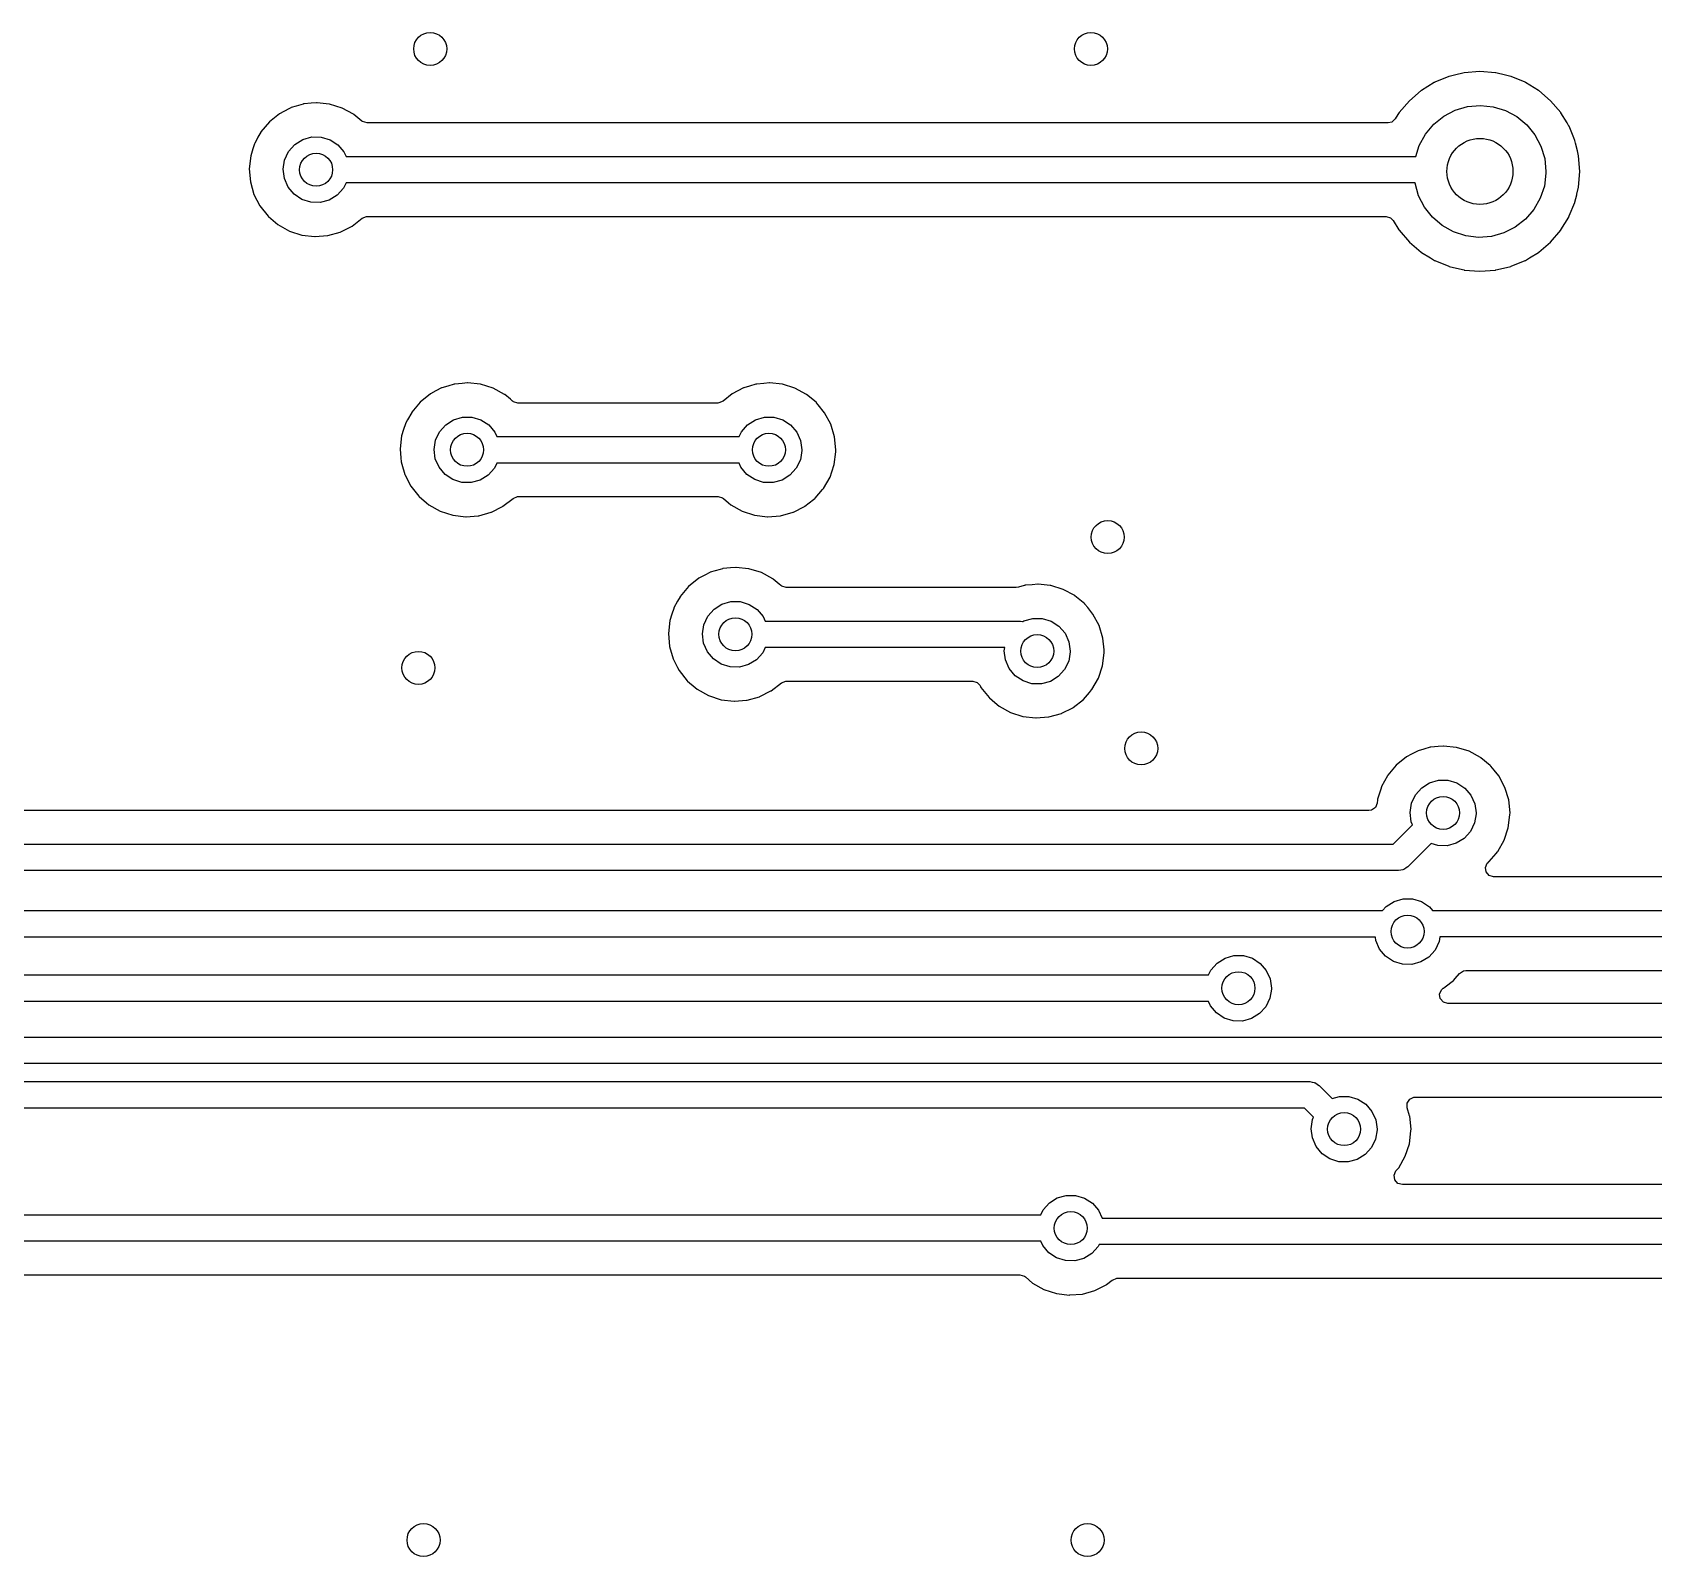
# Model space of a CAD drawing. Extents: x 63 to 234, y -148 to -41.
# Drawn here: x 170.71 to 195.26, y -114.55 to -91.47 of the extents above; entities that cross this region are included whole.
import ezdxf

# ---------------------------------------------------------------- set-up
doc = ezdxf.new("R2010")
doc.units = 0
doc.layers.add('BLACK', color=7, linetype='CONTINUOUS')

msp = doc.modelspace()

# ---------------------------------------------------------------- linework, layer by layer
at = {"layer": 'BLACK', "linetype": 'CONTINUOUS'}
for p, q in [((192.392, -92.0802), (192.246, -92.1152)), ((192.397, -92.0791), (192.392, -92.0802)), ((192.392, -92.0802), (192.392, -92.0802)), ((192.634, -92.0604), (192.397, -92.0791)), ((192.87, -92.0791), (192.634, -92.0604)), ((192.875, -92.0802), (192.87, -92.0791)), ((193.021, -92.1152), (192.875, -92.0802)), ((192.875, -92.0802), (192.875, -92.0802)), ((191.942, -92.2279), (191.748, -92.3468)), ((191.947, -92.2254), (191.942, -92.2279)), ((191.951, -92.2235), (191.947, -92.2254)), ((192.161, -92.1364), (191.951, -92.2235)), ((191.951, -92.2235), (191.951, -92.2235)), ((192.166, -92.1345), (192.161, -92.1364)), ((192.161, -92.1364), (192.161, -92.1364)), ((192.246, -92.1152), (192.166, -92.1345)), ((193.101, -92.1345), (193.021, -92.1152)), ((193.106, -92.1364), (193.101, -92.1345)), ((193.316, -92.2235), (193.106, -92.1364)), ((193.106, -92.1364), (193.106, -92.1364)), ((193.321, -92.2254), (193.316, -92.2235)), ((193.316, -92.2235), (193.316, -92.2235)), ((193.325, -92.2279), (193.321, -92.2254)), ((193.519, -92.3468), (193.325, -92.2279)), ((174.81, -92.5545), (174.705, -92.5854)), ((174.816, -92.5528), (174.81, -92.5545)), ((174.81, -92.5545), (174.81, -92.5545)), ((174.822, -92.5522), (174.816, -92.5528)), ((174.931, -92.5424), (174.822, -92.5522)), ((174.822, -92.5522), (174.822, -92.5522)), ((175.013, -92.5348), (174.931, -92.5424)), ((175.019, -92.5355), (175.013, -92.5348)), ((175.204, -92.5549), (175.019, -92.5355)), ((175.019, -92.5355), (175.019, -92.5355)), ((175.21, -92.5555), (175.204, -92.5549)), ((175.204, -92.5549), (175.204, -92.5549)), ((175.399, -92.614), (175.21, -92.5555)), ((191.564, -92.5036), (191.409, -92.6842)), ((191.744, -92.3494), (191.564, -92.5036)), ((191.748, -92.3468), (191.744, -92.3494)), ((191.748, -92.3468), (191.748, -92.3468)), ((193.523, -92.3494), (193.519, -92.3468)), ((193.519, -92.3468), (193.519, -92.3468)), ((193.704, -92.5036), (193.523, -92.3494)), ((193.858, -92.6842), (193.704, -92.5036)), ((174.451, -92.7002), (174.297, -92.8242)), ((174.594, -92.6254), (174.451, -92.7002)), ((174.621, -92.6115), (174.594, -92.6254)), ((174.626, -92.6086), (174.621, -92.6115)), ((174.621, -92.6115), (174.621, -92.6115)), ((174.705, -92.5854), (174.626, -92.6086)), ((175.573, -92.7081), (175.399, -92.614)), ((175.577, -92.712), (175.573, -92.7081)), ((175.697, -92.8108), (175.577, -92.712)), ((175.577, -92.712), (175.577, -92.712)), ((175.709, -92.8197), (175.697, -92.8108)), ((191.351, -92.7795), (191.298, -92.8272)), ((191.392, -92.712), (191.351, -92.7795)), ((191.409, -92.6842), (191.392, -92.712)), ((191.934, -92.8591), (192.086, -92.7368)), ((192.086, -92.7368), (192.259, -92.6464)), ((192.259, -92.6464), (192.446, -92.5913)), ((192.446, -92.5913), (192.641, -92.5736)), ((192.641, -92.5736), (192.835, -92.594)), ((192.835, -92.594), (193.021, -92.6517)), ((193.021, -92.6517), (193.193, -92.7446)), ((193.193, -92.7446), (193.343, -92.869)), ((193.86, -92.6884), (193.858, -92.6842)), ((193.953, -92.8397), (193.86, -92.6884)), ((193.86, -92.6884), (193.86, -92.6884)), ((174.125, -93.0571), (174.075, -93.149)), ((174.167, -92.9811), (174.125, -93.0571)), ((174.17, -92.9757), (174.167, -92.9811)), ((174.167, -92.9811), (174.167, -92.9811)), ((174.297, -92.8242), (174.17, -92.9757)), ((174.802, -93.0918), (174.938, -93.0528)), ((174.938, -93.0528), (175.08, -93.0537)), ((175.08, -93.0537), (175.216, -93.0943)), ((175.777, -92.8397), (175.709, -92.8197)), ((191.244, -92.8397), (175.777, -92.8397)), ((191.298, -92.8272), (191.244, -92.8397)), ((191.714, -93.1797), (191.808, -93.0086)), ((191.808, -93.0086), (191.934, -92.8591)), ((193.343, -92.869), (193.467, -93.0202)), ((193.467, -93.0202), (193.558, -93.1925)), ((193.982, -92.8866), (193.953, -92.8397)), ((193.984, -92.8912), (193.982, -92.8866)), ((194.056, -93.0661), (193.984, -92.8912)), ((193.984, -92.8912), (193.984, -92.8912)), ((174.048, -93.2332), (174.015, -93.3375)), ((174.073, -93.1549), (174.048, -93.2332)), ((174.075, -93.149), (174.073, -93.1549)), ((174.073, -93.1549), (174.073, -93.1549)), ((174.528, -93.402), (174.588, -93.2737)), ((174.588, -93.2737), (174.682, -93.1674)), ((174.682, -93.1674), (174.802, -93.0918)), ((175.216, -93.0943), (175.335, -93.1714)), ((175.335, -93.1714), (175.427, -93.2788)), ((175.427, -93.2788), (175.459, -93.3482)), ((191.661, -93.3482), (191.714, -93.1797)), ((193.558, -93.1925), (193.615, -93.3794)), ((194.073, -93.106), (194.056, -93.0661)), ((194.082, -93.1459), (194.073, -93.106)), ((194.11, -93.2608), (194.082, -93.1459)), ((194.128, -93.3369), (194.11, -93.2608)), ((174.015, -93.3375), (173.993, -93.5341)), ((173.993, -93.5341), (174.009, -93.7311)), ((174.506, -93.5421), (174.528, -93.402)), ((174.524, -93.6827), (174.506, -93.5421)), ((175.459, -93.3482), (191.661, -93.3482)), ((193.615, -93.3794), (193.634, -93.5736)), ((194.147, -93.5736), (194.128, -93.3369)), ((174.009, -93.7311), (174.064, -93.9213)), ((174.582, -93.8124), (174.524, -93.6827)), ((175.459, -93.7482), (175.421, -93.8278)), ((191.65, -93.7482), (175.459, -93.7482)), ((191.65, -93.7541), (191.65, -93.7482)), ((191.704, -93.9417), (191.65, -93.7541)), ((193.609, -93.7951), (193.547, -93.9803)), ((193.633, -93.6015), (193.609, -93.7951)), ((193.634, -93.5736), (193.633, -93.6015)), ((194.128, -93.8103), (194.147, -93.5736)), ((174.064, -93.9213), (174.154, -94.0972)), ((174.673, -93.9209), (174.582, -93.8124)), ((174.791, -93.9995), (174.673, -93.9209)), ((174.926, -94.0418), (174.791, -93.9995)), ((175.068, -94.0444), (174.926, -94.0418)), ((175.205, -94.0071), (175.068, -94.0444)), ((175.325, -93.9329), (175.205, -94.0071)), ((175.421, -93.8278), (175.325, -93.9329)), ((191.793, -94.1153), (191.704, -93.9417)), ((193.547, -93.9803), (193.451, -94.15)), ((193.987, -94.2473), (194.071, -94.0458)), ((194.071, -94.0458), (194.073, -94.0412)), ((194.071, -94.0458), (194.071, -94.0458)), ((194.073, -94.0412), (194.1, -93.9267)), ((194.1, -93.9267), (194.102, -93.9209)), ((194.102, -93.9209), (194.127, -93.8151)), ((194.127, -93.8151), (194.128, -93.8103)), ((194.127, -93.8151), (194.127, -93.8151)), ((174.154, -94.0972), (174.277, -94.2522)), ((174.277, -94.2522), (174.282, -94.2561)), ((174.282, -94.2561), (174.282, -94.2561)), ((174.282, -94.2561), (174.353, -94.3169)), ((175.549, -94.4038), (175.703, -94.2834)), ((175.703, -94.2834), (175.769, -94.2572)), ((175.769, -94.2572), (175.781, -94.2567)), ((175.781, -94.2567), (191.212, -94.2567)), ((191.212, -94.2567), (191.281, -94.2767)), ((191.281, -94.2767), (191.32, -94.3169)), ((191.914, -94.2683), (191.793, -94.1153)), ((192.063, -94.3947), (191.914, -94.2683)), ((193.451, -94.15), (193.323, -94.2978)), ((193.86, -94.4588), (193.979, -94.2648)), ((193.979, -94.2648), (193.982, -94.2606)), ((193.982, -94.2606), (193.987, -94.2473)), ((174.353, -94.3169), (174.428, -94.3803)), ((174.428, -94.3803), (174.6, -94.4768)), ((174.6, -94.4768), (174.788, -94.5379)), ((175.182, -94.5462), (175.372, -94.493)), ((175.372, -94.493), (175.378, -94.4902)), ((175.378, -94.4902), (175.543, -94.4066)), ((175.378, -94.4902), (175.378, -94.4902)), ((175.543, -94.4066), (175.549, -94.4038)), ((175.543, -94.4066), (175.543, -94.4066)), ((191.32, -94.3169), (191.407, -94.4588)), ((191.407, -94.4588), (191.407, -94.4588)), ((191.407, -94.4588), (191.409, -94.463)), ((191.409, -94.463), (191.564, -94.6436)), ((192.233, -94.49), (192.063, -94.3947)), ((192.419, -94.5503), (192.233, -94.49)), ((192.995, -94.5059), (192.807, -94.5584)), ((193.169, -94.4179), (192.995, -94.5059)), ((193.323, -94.2978), (193.169, -94.4179)), ((193.704, -94.6436), (193.858, -94.463)), ((193.858, -94.463), (193.86, -94.4588)), ((193.86, -94.4588), (193.86, -94.4588)), ((174.788, -94.5379), (174.985, -94.5614)), ((174.985, -94.5614), (174.991, -94.5609)), ((174.991, -94.5609), (175.176, -94.5467)), ((174.991, -94.5609), (174.991, -94.5609)), ((175.176, -94.5467), (175.182, -94.5462)), ((175.176, -94.5467), (175.176, -94.5467)), ((191.564, -94.6436), (191.744, -94.7978)), ((192.613, -94.5734), (192.419, -94.5503)), ((192.807, -94.5584), (192.613, -94.5734)), ((193.523, -94.7978), (193.704, -94.6436)), ((191.744, -94.7978), (191.748, -94.8004)), ((191.748, -94.8004), (191.748, -94.8004)), ((191.748, -94.8004), (191.883, -94.883)), ((191.883, -94.883), (191.947, -94.9218)), ((191.947, -94.9218), (191.951, -94.9237)), ((191.951, -94.9237), (191.951, -94.9237)), ((191.951, -94.9237), (192.161, -95.0108)), ((192.161, -95.0108), (192.166, -95.0127)), ((192.166, -95.0127), (192.232, -95.0285)), ((193.035, -95.0285), (193.101, -95.0127)), ((193.101, -95.0127), (193.106, -95.0108)), ((193.106, -95.0108), (193.316, -94.9237)), ((193.316, -94.9237), (193.321, -94.9218)), ((193.316, -94.9237), (193.316, -94.9237)), ((193.321, -94.9218), (193.384, -94.883)), ((193.384, -94.883), (193.519, -94.8004)), ((193.519, -94.8004), (193.523, -94.7978)), ((193.519, -94.8004), (193.519, -94.8004)), ((192.232, -95.0285), (192.392, -95.067)), ((192.392, -95.067), (192.392, -95.067)), ((192.392, -95.067), (192.397, -95.0681)), ((192.397, -95.0681), (192.634, -95.0868)), ((192.634, -95.0868), (192.87, -95.0681)), ((192.87, -95.0681), (192.875, -95.067)), ((192.875, -95.067), (193.035, -95.0285)), ((192.875, -95.067), (192.875, -95.067)), ((176.737, -96.942), (176.583, -97.066)), ((176.82, -96.8989), (176.737, -96.942)), ((176.907, -96.8533), (176.82, -96.8989)), ((176.912, -96.8504), (176.907, -96.8533)), ((176.907, -96.8533), (176.907, -96.8533)), ((177, -96.8247), (176.912, -96.8504)), ((177.096, -96.7963), (177, -96.8247)), ((177.102, -96.7946), (177.096, -96.7963)), ((177.096, -96.7963), (177.096, -96.7963)), ((177.108, -96.794), (177.102, -96.7946)), ((177.217, -96.7842), (177.108, -96.794)), ((177.108, -96.794), (177.108, -96.794)), ((177.299, -96.7766), (177.217, -96.7842)), ((177.305, -96.7773), (177.299, -96.7766)), ((177.49, -96.7967), (177.305, -96.7773)), ((177.305, -96.7773), (177.305, -96.7773)), ((177.496, -96.7973), (177.49, -96.7967)), ((177.49, -96.7967), (177.49, -96.7967)), ((177.685, -96.8558), (177.496, -96.7973)), ((177.859, -96.9499), (177.685, -96.8558)), ((177.863, -96.9538), (177.859, -96.9499)), ((177.949, -97.0242), (177.863, -96.9538)), ((177.863, -96.9538), (177.863, -96.9538)), ((181.309, -96.942), (181.17, -97.0537)), ((181.392, -96.8989), (181.309, -96.942)), ((181.479, -96.8533), (181.392, -96.8989)), ((181.484, -96.8504), (181.479, -96.8533)), ((181.479, -96.8533), (181.479, -96.8533)), ((181.572, -96.8247), (181.484, -96.8504)), ((181.668, -96.7963), (181.572, -96.8247)), ((181.674, -96.7946), (181.668, -96.7963)), ((181.668, -96.7963), (181.668, -96.7963)), ((181.68, -96.794), (181.674, -96.7946)), ((181.789, -96.7842), (181.68, -96.794)), ((181.68, -96.794), (181.68, -96.794)), ((181.871, -96.7766), (181.789, -96.7842)), ((181.877, -96.7773), (181.871, -96.7766)), ((182.062, -96.7967), (181.877, -96.7773)), ((181.877, -96.7773), (181.877, -96.7773)), ((182.068, -96.7973), (182.062, -96.7967)), ((182.062, -96.7967), (182.062, -96.7967)), ((182.257, -96.8558), (182.068, -96.7973)), ((182.431, -96.9499), (182.257, -96.8558)), ((182.435, -96.9538), (182.431, -96.9499)), ((182.577, -97.0706), (182.435, -96.9538)), ((182.435, -96.9538), (182.435, -96.9538)), ((176.453, -97.2229), (176.391, -97.3347)), ((176.456, -97.2175), (176.453, -97.2229)), ((176.453, -97.2229), (176.453, -97.2229)), ((176.583, -97.066), (176.456, -97.2175)), ((177.981, -97.0513), (177.949, -97.0242)), ((177.983, -97.0526), (177.981, -97.0513)), ((177.995, -97.0615), (177.983, -97.0526)), ((178.063, -97.0815), (177.995, -97.0615)), ((181.091, -97.0815), (178.063, -97.0815)), ((181.105, -97.0808), (181.091, -97.0815)), ((181.17, -97.0537), (181.105, -97.0808)), ((182.583, -97.0759), (182.577, -97.0706)), ((182.587, -97.0807), (182.583, -97.0759)), ((182.609, -97.1073), (182.587, -97.0807)), ((182.587, -97.0807), (182.587, -97.0807)), ((182.708, -97.2292), (182.609, -97.1073)), ((182.801, -97.4038), (182.708, -97.2292)), ((176.331, -97.4832), (176.301, -97.5793)), ((176.359, -97.3967), (176.331, -97.4832)), ((176.361, -97.3908), (176.359, -97.3967)), ((176.359, -97.3967), (176.359, -97.3967)), ((176.391, -97.3347), (176.361, -97.3908)), ((176.874, -97.5155), (176.968, -97.4092)), ((176.968, -97.4092), (177.088, -97.3336)), ((177.088, -97.3336), (177.224, -97.2946)), ((177.224, -97.2946), (177.366, -97.2955)), ((177.366, -97.2955), (177.502, -97.3361)), ((177.502, -97.3361), (177.621, -97.4132)), ((177.621, -97.4132), (177.713, -97.5206)), ((181.446, -97.5155), (181.54, -97.4092)), ((181.54, -97.4092), (181.66, -97.3336)), ((181.66, -97.3336), (181.796, -97.2946)), ((181.796, -97.2946), (181.938, -97.2955)), ((181.938, -97.2955), (182.074, -97.3361)), ((182.074, -97.3361), (182.193, -97.4132)), ((182.193, -97.4132), (182.285, -97.5206)), ((182.858, -97.5932), (182.801, -97.4038)), ((176.301, -97.5793), (176.279, -97.7759)), ((176.792, -97.7839), (176.814, -97.6438)), ((176.814, -97.6438), (176.874, -97.5155)), ((177.713, -97.5206), (177.745, -97.59)), ((177.745, -97.59), (181.411, -97.59)), ((181.411, -97.59), (181.446, -97.5155)), ((182.285, -97.5206), (182.344, -97.6497)), ((182.344, -97.6497), (182.364, -97.79)), ((182.877, -97.79), (182.858, -97.5932)), ((176.279, -97.7759), (176.279, -97.782)), ((176.279, -97.782), (176.29, -97.9113)), ((176.29, -97.9113), (176.295, -97.9729)), ((176.295, -97.9729), (176.315, -98.0405)), ((176.81, -97.9245), (176.792, -97.7839)), ((176.868, -98.0542), (176.81, -97.9245)), ((182.34, -97.942), (182.279, -98.0696)), ((182.364, -97.8022), (182.34, -97.942)), ((182.364, -97.79), (182.364, -97.8022)), ((182.852, -98.0145), (182.877, -97.8183)), ((182.877, -97.8183), (182.877, -97.79)), ((176.315, -98.0405), (176.34, -98.1305)), ((176.34, -98.1305), (176.35, -98.163)), ((176.35, -98.163), (176.353, -98.1685)), ((176.353, -98.1685), (176.407, -98.2744)), ((176.959, -98.1627), (176.868, -98.0542)), ((177.077, -98.2413), (176.959, -98.1627)), ((177.611, -98.1747), (177.491, -98.2489)), ((177.707, -98.0696), (177.611, -98.1747)), ((177.745, -97.99), (177.707, -98.0696)), ((181.411, -97.99), (177.745, -97.99)), ((181.44, -98.0542), (181.411, -97.99)), ((181.531, -98.1627), (181.44, -98.0542)), ((181.649, -98.2413), (181.531, -98.1627)), ((182.183, -98.1747), (182.063, -98.2489)), ((182.279, -98.0696), (182.183, -98.1747)), ((182.692, -98.3741), (182.79, -98.2022)), ((182.79, -98.2022), (182.815, -98.1258)), ((182.815, -98.1258), (182.852, -98.0145)), ((176.407, -98.2744), (176.44, -98.339)), ((176.44, -98.339), (176.563, -98.494)), ((177.212, -98.2836), (177.077, -98.2413)), ((177.354, -98.2862), (177.212, -98.2836)), ((177.491, -98.2489), (177.354, -98.2862)), ((181.784, -98.2836), (181.649, -98.2413)), ((181.926, -98.2862), (181.784, -98.2836)), ((182.063, -98.2489), (181.926, -98.2862)), ((182.563, -98.5239), (182.677, -98.3915)), ((182.677, -98.3915), (182.688, -98.3788)), ((182.688, -98.3788), (182.692, -98.3741)), ((182.688, -98.3788), (182.688, -98.3788)), ((176.563, -98.494), (176.568, -98.4979)), ((176.568, -98.4979), (176.568, -98.4979)), ((176.568, -98.4979), (176.679, -98.593)), ((176.679, -98.593), (176.714, -98.6221)), ((176.714, -98.6221), (176.886, -98.7186)), ((177.664, -98.732), (177.829, -98.6484)), ((177.829, -98.6484), (177.835, -98.6456)), ((177.829, -98.6484), (177.829, -98.6484)), ((177.835, -98.6456), (177.989, -98.5252)), ((177.989, -98.5252), (178.055, -98.499)), ((178.055, -98.499), (178.067, -98.4985)), ((178.067, -98.4985), (181.094, -98.4985)), ((181.094, -98.4985), (181.162, -98.5185)), ((181.162, -98.5185), (181.176, -98.5285)), ((181.176, -98.5285), (181.251, -98.593)), ((181.251, -98.593), (181.286, -98.6221)), ((181.286, -98.6221), (181.458, -98.7186)), ((182.236, -98.732), (182.401, -98.6484)), ((182.401, -98.6484), (182.407, -98.6456)), ((182.401, -98.6484), (182.401, -98.6484)), ((182.407, -98.6456), (182.538, -98.5432)), ((182.538, -98.5432), (182.558, -98.5277)), ((182.558, -98.5277), (182.563, -98.5239)), ((176.886, -98.7186), (177.074, -98.7797)), ((177.074, -98.7797), (177.271, -98.8032)), ((177.271, -98.8032), (177.277, -98.8027)), ((177.277, -98.8027), (177.462, -98.7885)), ((177.277, -98.8027), (177.277, -98.8027)), ((177.462, -98.7885), (177.468, -98.788)), ((177.462, -98.7885), (177.462, -98.7885)), ((177.468, -98.788), (177.658, -98.7348)), ((177.658, -98.7348), (177.664, -98.732)), ((177.664, -98.732), (177.664, -98.732)), ((181.458, -98.7186), (181.646, -98.7797)), ((181.646, -98.7797), (181.843, -98.8032)), ((181.843, -98.8032), (181.849, -98.8027)), ((181.849, -98.8027), (182.034, -98.7885)), ((181.849, -98.8027), (181.849, -98.8027)), ((182.034, -98.7885), (182.04, -98.788)), ((182.034, -98.7885), (182.034, -98.7885)), ((182.04, -98.788), (182.23, -98.7348)), ((182.23, -98.7348), (182.236, -98.732)), ((182.236, -98.732), (182.236, -98.732)), ((180.892, -99.6885), (180.801, -99.736)), ((180.971, -99.6473), (180.892, -99.6885)), ((180.976, -99.6444), (180.971, -99.6473)), ((180.971, -99.6473), (180.971, -99.6473)), ((181.124, -99.6011), (180.976, -99.6444)), ((181.16, -99.5903), (181.124, -99.6011)), ((181.166, -99.5886), (181.16, -99.5903)), ((181.16, -99.5903), (181.16, -99.5903)), ((181.172, -99.588), (181.166, -99.5886)), ((181.281, -99.5782), (181.172, -99.588)), ((181.172, -99.588), (181.172, -99.588)), ((181.363, -99.5706), (181.281, -99.5782)), ((181.369, -99.5713), (181.363, -99.5706)), ((181.554, -99.5907), (181.369, -99.5713)), ((181.369, -99.5713), (181.369, -99.5713)), ((181.56, -99.5913), (181.554, -99.5907)), ((181.554, -99.5907), (181.554, -99.5907)), ((181.749, -99.6498), (181.56, -99.5913)), ((181.923, -99.7439), (181.749, -99.6498)), ((180.647, -99.86), (180.52, -100.011)), ((180.801, -99.736), (180.647, -99.86)), ((181.927, -99.7478), (181.923, -99.7439)), ((182.019, -99.8237), (181.927, -99.7478)), ((181.927, -99.7478), (181.927, -99.7478)), ((182.045, -99.8453), (182.019, -99.8237)), ((182.047, -99.8466), (182.045, -99.8453)), ((182.059, -99.8555), (182.047, -99.8466)), ((182.127, -99.8755), (182.059, -99.8555)), ((185.608, -99.8755), (182.127, -99.8755)), ((185.644, -99.8704), (185.608, -99.8755)), ((185.732, -99.8443), (185.644, -99.8704)), ((185.738, -99.8426), (185.732, -99.8443)), ((185.732, -99.8443), (185.732, -99.8443)), ((185.744, -99.842), (185.738, -99.8426)), ((185.853, -99.8322), (185.744, -99.842)), ((185.744, -99.842), (185.744, -99.842)), ((185.935, -99.8246), (185.853, -99.8322)), ((185.941, -99.8253), (185.935, -99.8246)), ((186.126, -99.8447), (185.941, -99.8253)), ((185.941, -99.8253), (185.941, -99.8253)), ((186.132, -99.8453), (186.126, -99.8447)), ((186.126, -99.8447), (186.126, -99.8447)), ((186.321, -99.9038), (186.132, -99.8453)), ((186.495, -99.9979), (186.321, -99.9038)), ((180.481, -100.082), (180.425, -100.185)), ((180.517, -100.017), (180.481, -100.082)), ((180.52, -100.011), (180.517, -100.017)), ((180.517, -100.017), (180.517, -100.017)), ((181.032, -100.203), (181.152, -100.128)), ((181.152, -100.128), (181.288, -100.089)), ((181.288, -100.089), (181.43, -100.089)), ((181.43, -100.089), (181.566, -100.13)), ((181.566, -100.13), (181.685, -100.207)), ((186.499, -100.002), (186.495, -99.9979)), ((186.572, -100.062), (186.499, -100.002)), ((186.499, -100.002), (186.499, -100.002)), ((186.647, -100.124), (186.572, -100.062)), ((186.651, -100.129), (186.647, -100.124)), ((186.692, -100.179), (186.651, -100.129)), ((186.651, -100.129), (186.651, -100.129)), ((186.772, -100.277), (186.692, -100.179)), ((180.365, -100.373), (180.343, -100.57)), ((180.395, -100.277), (180.365, -100.373)), ((180.423, -100.191), (180.395, -100.277)), ((180.425, -100.185), (180.423, -100.191)), ((180.423, -100.191), (180.423, -100.191)), ((180.878, -100.438), (180.938, -100.309)), ((180.938, -100.309), (181.032, -100.203)), ((181.685, -100.207), (181.777, -100.315)), ((181.777, -100.315), (181.809, -100.384)), ((181.809, -100.384), (185.674, -100.384)), ((185.674, -100.384), (185.707, -100.391)), ((185.707, -100.391), (185.708, -100.392)), ((185.708, -100.392), (185.724, -100.382)), ((185.724, -100.382), (185.86, -100.343)), ((185.86, -100.343), (186.002, -100.343)), ((186.002, -100.343), (186.138, -100.384)), ((186.138, -100.384), (186.257, -100.461)), ((186.865, -100.452), (186.772, -100.277)), ((180.343, -100.57), (180.359, -100.767)), ((180.856, -100.578), (180.878, -100.438)), ((180.874, -100.718), (180.856, -100.578)), ((186.257, -100.461), (186.349, -100.569)), ((186.349, -100.569), (186.408, -100.698)), ((186.922, -100.641), (186.865, -100.452)), ((186.94, -100.82), (186.922, -100.641)), ((180.359, -100.767), (180.414, -100.957)), ((180.932, -100.848), (180.874, -100.718)), ((181.023, -100.957), (180.932, -100.848)), ((181.771, -100.864), (181.675, -100.969)), ((181.809, -100.784), (181.771, -100.864)), ((185.435, -100.784), (181.809, -100.784)), ((185.428, -100.832), (185.435, -100.784)), ((185.446, -100.972), (185.428, -100.832)), ((186.428, -100.85), (186.404, -100.99)), ((186.408, -100.698), (186.428, -100.838)), ((186.428, -100.838), (186.428, -100.85)), ((186.916, -101.063), (186.941, -100.866)), ((186.941, -100.838), (186.94, -100.82)), ((186.941, -100.866), (186.941, -100.838)), ((180.414, -100.957), (180.417, -100.963)), ((180.417, -100.963), (180.481, -101.089)), ((180.481, -101.089), (180.504, -101.133)), ((180.504, -101.133), (180.627, -101.288)), ((181.141, -101.035), (181.023, -100.957)), ((181.276, -101.078), (181.141, -101.035)), ((181.418, -101.08), (181.276, -101.078)), ((181.555, -101.043), (181.418, -101.08)), ((181.675, -100.969), (181.555, -101.043)), ((185.504, -101.102), (185.446, -100.972)), ((185.595, -101.211), (185.504, -101.102)), ((186.343, -101.118), (186.247, -101.223)), ((186.404, -100.99), (186.343, -101.118)), ((186.854, -101.25), (186.916, -101.063)), ((180.627, -101.288), (180.632, -101.292)), ((180.632, -101.292), (180.632, -101.292)), ((180.632, -101.292), (180.748, -101.391)), ((180.748, -101.391), (180.778, -101.416)), ((181.899, -101.44), (182.053, -101.319)), ((182.053, -101.319), (182.119, -101.293)), ((182.119, -101.293), (182.131, -101.292)), ((182.131, -101.292), (184.951, -101.292)), ((184.951, -101.292), (185.019, -101.313)), ((185.019, -101.313), (185.063, -101.361)), ((185.063, -101.361), (185.076, -101.387)), ((185.076, -101.387), (185.199, -101.542)), ((185.713, -101.289), (185.595, -101.211)), ((185.848, -101.332), (185.713, -101.289)), ((185.99, -101.334), (185.848, -101.332)), ((186.127, -101.297), (185.99, -101.334)), ((186.247, -101.223), (186.127, -101.297)), ((186.756, -101.422), (186.854, -101.25)), ((180.778, -101.416), (180.95, -101.513)), ((180.95, -101.513), (181.138, -101.574)), ((181.138, -101.574), (181.335, -101.597)), ((181.335, -101.597), (181.341, -101.597)), ((181.341, -101.597), (181.526, -101.582)), ((181.341, -101.597), (181.341, -101.597)), ((181.526, -101.582), (181.526, -101.582)), ((181.526, -101.582), (181.532, -101.582)), ((181.532, -101.582), (181.722, -101.529)), ((181.722, -101.529), (181.728, -101.526)), ((181.728, -101.526), (181.893, -101.442)), ((181.728, -101.526), (181.728, -101.526)), ((181.893, -101.442), (181.899, -101.44)), ((181.893, -101.442), (181.893, -101.442)), ((185.199, -101.542), (185.204, -101.546)), ((185.204, -101.546), (185.204, -101.546)), ((185.204, -101.546), (185.287, -101.617)), ((185.287, -101.617), (185.35, -101.67)), ((186.471, -101.694), (186.627, -101.572)), ((186.627, -101.572), (186.72, -101.463)), ((186.72, -101.463), (186.752, -101.427)), ((186.752, -101.427), (186.756, -101.422)), ((186.752, -101.427), (186.752, -101.427)), ((185.35, -101.67), (185.522, -101.767)), ((185.522, -101.767), (185.71, -101.828)), ((185.71, -101.828), (185.907, -101.851)), ((185.907, -101.851), (185.913, -101.851)), ((185.913, -101.851), (186.098, -101.836)), ((185.913, -101.851), (185.913, -101.851)), ((186.098, -101.836), (186.098, -101.836)), ((186.098, -101.836), (186.104, -101.836)), ((186.104, -101.836), (186.294, -101.783)), ((186.294, -101.783), (186.3, -101.78)), ((186.3, -101.78), (186.465, -101.696)), ((186.3, -101.78), (186.3, -101.78)), ((186.465, -101.696), (186.471, -101.694)), ((186.465, -101.696), (186.465, -101.696)), ((191.69, -102.352), (191.599, -102.4)), ((191.696, -102.35), (191.69, -102.352)), ((191.69, -102.352), (191.69, -102.352)), ((191.782, -102.324), (191.696, -102.35)), ((191.879, -102.295), (191.782, -102.324)), ((191.885, -102.294), (191.879, -102.295)), ((191.879, -102.295), (191.879, -102.295)), ((191.891, -102.293), (191.885, -102.294)), ((192, -102.283), (191.891, -102.293)), ((191.891, -102.293), (191.891, -102.293)), ((192.082, -102.276), (192, -102.283)), ((192.088, -102.276), (192.082, -102.276)), ((192.273, -102.296), (192.088, -102.276)), ((192.088, -102.276), (192.088, -102.276)), ((192.279, -102.296), (192.273, -102.296)), ((192.273, -102.296), (192.273, -102.296)), ((192.468, -102.355), (192.279, -102.296)), ((192.642, -102.449), (192.468, -102.355)), ((191.366, -102.565), (191.239, -102.717)), ((191.52, -102.441), (191.366, -102.565)), ((191.599, -102.4), (191.52, -102.441)), ((192.647, -102.453), (192.642, -102.449)), ((192.788, -102.57), (192.647, -102.453)), ((192.647, -102.453), (192.647, -102.453)), ((192.794, -102.575), (192.788, -102.57)), ((192.798, -102.58), (192.794, -102.575)), ((192.847, -102.64), (192.798, -102.58)), ((192.798, -102.58), (192.798, -102.58)), ((192.919, -102.728), (192.847, -102.64)), ((191.233, -102.728), (191.144, -102.89)), ((191.236, -102.722), (191.233, -102.728)), ((191.239, -102.717), (191.236, -102.722)), ((191.236, -102.722), (191.236, -102.722)), ((191.751, -102.908), (191.871, -102.833)), ((191.871, -102.833), (192.007, -102.794)), ((192.007, -102.794), (192.149, -102.795)), ((192.149, -102.795), (192.285, -102.835)), ((192.285, -102.835), (192.404, -102.912)), ((193.012, -102.903), (192.919, -102.728)), ((191.082, -103.092), (191.077, -103.142)), ((191.084, -103.078), (191.082, -103.092)), ((191.131, -102.929), (191.084, -103.078)), ((191.142, -102.896), (191.131, -102.929)), ((191.144, -102.89), (191.142, -102.896)), ((191.142, -102.896), (191.142, -102.896)), ((191.597, -103.143), (191.657, -103.015)), ((191.657, -103.015), (191.751, -102.908)), ((192.404, -102.912), (192.496, -103.02)), ((192.496, -103.02), (192.555, -103.149)), ((193.069, -103.092), (193.012, -102.903)), ((193.089, -103.289), (193.069, -103.092)), ((190.952, -103.254), (159.041, -103.254)), ((190.991, -103.247), (190.952, -103.254)), ((191.049, -103.207), (190.991, -103.247)), ((191.077, -103.142), (191.049, -103.207)), ((191.575, -103.283), (191.597, -103.143)), ((191.594, -103.424), (191.575, -103.283)), ((192.575, -103.301), (192.552, -103.441)), ((192.555, -103.149), (192.575, -103.289)), ((192.575, -103.289), (192.575, -103.301)), ((193.063, -103.514), (193.088, -103.317)), ((193.088, -103.317), (193.089, -103.289)), ((191.319, -103.762), (191.613, -103.468)), ((191.613, -103.468), (191.594, -103.424)), ((192.49, -103.569), (192.395, -103.674)), ((192.552, -103.441), (192.49, -103.569)), ((193.001, -103.701), (193.063, -103.514)), ((117.615, -103.762), (191.319, -103.762)), ((191.896, -103.752), (191.543, -104.104)), ((191.995, -103.783), (191.896, -103.752)), ((192.137, -103.785), (191.995, -103.783)), ((192.274, -103.748), (192.137, -103.785)), ((192.395, -103.674), (192.274, -103.748)), ((192.903, -103.873), (193.001, -103.701)), ((191.543, -104.104), (191.515, -104.122)), ((192.716, -104.113), (192.745, -104.048)), ((192.726, -104.183), (192.716, -104.113)), ((192.745, -104.048), (192.763, -104.032)), ((192.763, -104.032), (192.765, -104.03)), ((192.765, -104.03), (192.774, -104.023)), ((192.774, -104.023), (192.877, -103.904)), ((192.877, -103.904), (192.899, -103.878)), ((192.899, -103.878), (192.903, -103.873)), ((192.899, -103.878), (192.899, -103.878)), ((191.402, -104.162), (117.698, -104.162)), ((191.435, -104.155), (191.402, -104.162)), ((191.468, -104.151), (191.435, -104.155)), ((191.478, -104.145), (191.468, -104.151)), ((191.489, -104.142), (191.478, -104.145)), ((191.515, -104.122), (191.489, -104.142)), ((192.772, -104.237), (192.726, -104.183)), ((192.841, -104.257), (192.772, -104.237)), ((223.903, -104.257), (192.841, -104.257)), ((191.334, -104.629), (191.471, -104.591)), ((191.471, -104.591), (191.612, -104.591)), ((191.612, -104.591), (191.748, -104.632)), ((134.618, -104.768), (191.159, -104.768)), ((191.159, -104.768), (191.214, -104.705)), ((191.214, -104.705), (191.334, -104.629)), ((191.748, -104.632), (191.867, -104.709)), ((191.867, -104.709), (191.916, -104.765)), ((191.916, -104.765), (227.157, -104.765)), ((191.05, -105.168), (134.594, -105.168)), ((191.057, -105.22), (191.05, -105.168)), ((191.114, -105.35), (191.057, -105.22)), ((192.015, -105.238), (191.953, -105.365)), ((192.027, -105.165), (192.015, -105.238)), ((227.24, -105.165), (192.027, -105.165)), ((188.558, -105.669), (188.652, -105.563)), ((188.652, -105.563), (188.772, -105.487)), ((188.772, -105.487), (188.908, -105.448)), ((188.908, -105.448), (189.05, -105.449)), ((189.05, -105.449), (189.186, -105.49)), ((189.186, -105.49), (189.305, -105.567)), ((189.305, -105.567), (189.397, -105.674)), ((191.205, -105.459), (191.114, -105.35)), ((191.323, -105.537), (191.205, -105.459)), ((191.459, -105.579), (191.323, -105.537)), ((191.6, -105.582), (191.459, -105.579)), ((191.737, -105.545), (191.6, -105.582)), ((191.858, -105.471), (191.737, -105.545)), ((191.953, -105.365), (191.858, -105.471)), ((133.407, -105.743), (188.523, -105.743)), ((188.523, -105.743), (188.558, -105.669)), ((189.397, -105.674), (189.456, -105.803)), ((189.456, -105.803), (189.476, -105.943)), ((192.108, -105.921), (192.232, -105.824)), ((192.232, -105.824), (192.237, -105.82)), ((192.237, -105.82), (192.26, -105.794)), ((192.26, -105.794), (192.326, -105.718)), ((192.326, -105.718), (192.385, -105.679)), ((192.385, -105.679), (192.421, -105.674)), ((192.421, -105.674), (227.211, -105.674)), ((189.476, -105.956), (189.452, -106.095)), ((189.476, -105.943), (189.476, -105.956)), ((192.022, -106.031), (192.051, -105.966)), ((192.032, -106.101), (192.022, -106.031)), ((192.051, -105.966), (192.078, -105.943)), ((192.078, -105.943), (192.081, -105.942)), ((192.081, -105.942), (192.108, -105.921)), ((188.523, -106.143), (133.324, -106.143)), ((188.552, -106.208), (188.523, -106.143)), ((188.643, -106.316), (188.552, -106.208)), ((188.761, -106.395), (188.643, -106.316)), ((189.391, -106.223), (189.295, -106.328)), ((189.452, -106.095), (189.391, -106.223)), ((192.079, -106.155), (192.032, -106.101)), ((192.147, -106.175), (192.079, -106.155)), ((203.604, -106.175), (192.147, -106.175)), ((188.896, -106.437), (188.761, -106.395)), ((189.038, -106.44), (188.896, -106.437)), ((189.175, -106.402), (189.038, -106.44)), ((189.295, -106.328), (189.175, -106.402)), ((131.088, -106.683), (203.816, -106.683)), ((203.672, -107.083), (131.171, -107.083)), ((131.827, -107.358), (190.058, -107.358)), ((190.058, -107.358), (190.091, -107.366)), ((190.091, -107.366), (190.124, -107.37)), ((190.124, -107.37), (190.134, -107.376)), ((190.134, -107.376), (190.145, -107.378)), ((190.145, -107.378), (190.171, -107.399)), ((190.171, -107.399), (190.199, -107.417)), ((190.199, -107.417), (190.396, -107.614)), ((189.975, -107.758), (131.91, -107.758)), ((190.114, -107.897), (189.975, -107.758)), ((190.396, -107.614), (190.508, -107.582)), ((190.508, -107.582), (190.65, -107.582)), ((190.65, -107.582), (190.786, -107.623)), ((190.786, -107.623), (190.905, -107.7)), ((190.905, -107.7), (190.997, -107.808)), ((191.532, -107.683), (191.57, -107.623)), ((191.532, -107.754), (191.532, -107.683)), ((191.568, -107.874), (191.532, -107.754)), ((191.57, -107.623), (191.634, -107.593)), ((191.634, -107.593), (191.653, -107.592)), ((191.653, -107.592), (203.258, -107.592)), ((190.076, -108.071), (190.098, -107.931)), ((190.098, -107.931), (190.114, -107.897)), ((190.997, -107.808), (191.056, -107.937)), ((191.056, -107.937), (191.076, -108.077)), ((191.57, -107.88), (191.568, -107.874)), ((191.59, -108.077), (191.57, -107.88)), ((190.095, -108.211), (190.076, -108.071)), ((190.152, -108.341), (190.095, -108.211)), ((191.053, -108.229), (190.991, -108.357)), ((191.076, -108.089), (191.053, -108.229)), ((191.076, -108.077), (191.076, -108.089)), ((191.564, -108.302), (191.589, -108.105)), ((191.589, -108.105), (191.59, -108.077)), ((190.243, -108.45), (190.152, -108.341)), ((190.361, -108.528), (190.243, -108.45)), ((190.496, -108.571), (190.361, -108.528)), ((190.896, -108.462), (190.775, -108.536)), ((190.991, -108.357), (190.896, -108.462)), ((191.404, -108.661), (191.502, -108.489)), ((191.502, -108.489), (191.564, -108.302)), ((190.638, -108.573), (190.496, -108.571)), ((190.775, -108.536), (190.638, -108.573)), ((191.333, -108.774), (191.362, -108.71)), ((191.343, -108.844), (191.333, -108.774)), ((191.362, -108.71), (191.38, -108.689)), ((191.38, -108.689), (191.404, -108.661)), ((191.39, -108.898), (191.343, -108.844)), ((191.458, -108.918), (191.39, -108.898)), ((221.223, -108.918), (191.458, -108.918)), ((186.018, -109.301), (186.112, -109.195)), ((186.112, -109.195), (186.232, -109.119)), ((186.232, -109.119), (186.368, -109.08)), ((186.368, -109.08), (186.51, -109.081)), ((186.51, -109.081), (186.646, -109.122)), ((186.646, -109.122), (186.765, -109.199)), ((186.765, -109.199), (186.857, -109.306)), ((129.942, -109.376), (185.983, -109.376)), ((185.983, -109.376), (186.018, -109.301)), ((186.857, -109.306), (186.912, -109.426)), ((186.912, -109.426), (221.543, -109.426)), ((185.983, -109.776), (129.942, -109.776)), ((186.012, -109.84), (185.983, -109.776)), ((186.103, -109.948), (186.012, -109.84)), ((186.221, -110.027), (186.103, -109.948)), ((186.755, -109.96), (186.635, -110.034)), ((186.851, -109.855), (186.755, -109.96)), ((186.864, -109.826), (186.851, -109.855)), ((221.543, -109.826), (186.864, -109.826)), ((186.356, -110.069), (186.221, -110.027)), ((186.498, -110.072), (186.356, -110.069)), ((186.635, -110.034), (186.498, -110.072)), ((130.264, -110.284), (185.666, -110.284)), ((185.666, -110.284), (185.734, -110.304)), ((185.734, -110.304), (185.748, -110.314)), ((185.748, -110.314), (185.858, -110.408)), ((185.858, -110.408), (186.03, -110.504)), ((186.808, -110.518), (186.973, -110.434)), ((186.973, -110.434), (186.979, -110.431)), ((186.973, -110.434), (186.973, -110.434)), ((186.979, -110.431), (187.064, -110.365)), ((187.064, -110.365), (187.068, -110.362)), ((187.068, -110.362), (187.134, -110.335)), ((187.134, -110.335), (187.146, -110.335)), ((187.146, -110.335), (221.226, -110.335)), ((186.03, -110.504), (186.218, -110.565)), ((186.218, -110.565), (186.415, -110.589)), ((186.415, -110.589), (186.421, -110.588)), ((186.421, -110.588), (186.606, -110.574)), ((186.421, -110.588), (186.421, -110.588)), ((186.606, -110.574), (186.606, -110.574)), ((186.606, -110.574), (186.612, -110.574)), ((186.612, -110.574), (186.802, -110.52)), ((186.802, -110.52), (186.808, -110.518)), ((186.808, -110.518), (186.808, -110.518))]:
    msp.add_line(p, q, dxfattribs=at)
at = {"layer": 'BLACK'}
for centre, radius in [((176.733, -91.7194), 0.25), ((186.741, -91.7194), 0.25), ((175.006, -93.5482), 0.25), ((192.634, -93.5736), 0.5), ((177.292, -97.79), 0.25), ((181.864, -97.79), 0.25), ((186.995, -99.1108), 0.25), ((181.356, -100.584), 0.25), ((185.928, -100.838), 0.25), ((176.555, -101.092), 0.25), ((187.503, -102.311), 0.25), ((192.075, -103.289), 0.25), ((191.538, -105.086), 0.25), ((188.976, -105.943), 0.25), ((190.576, -108.077), 0.25), ((186.436, -109.576), 0.25), ((176.632, -114.3), 0.25), ((186.69, -114.3), 0.25)]:
    msp.add_circle(centre, radius, dxfattribs=at)

doc.saveas('drawing.dxf')
